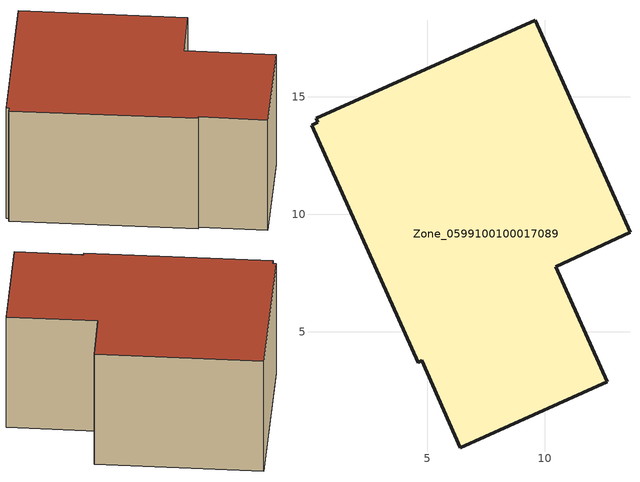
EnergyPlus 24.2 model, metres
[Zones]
Zone_0599100100017089
 floor ground (C_G): 13.64,9.23 10.48,7.77 12.67,2.86 6.4,0.05 4.77,3.78 4.63,3.69 0.07,13.79 0.35,13.92 0.28,14.08 9.6,18.27 z0
 wall outside (C_F): 10.48,7.77 13.64,9.23 9.6,18.27 0.28,14.08 0.35,13.92 0.07,13.79 4.63,3.69 4.77,3.78 6.4,0.05 12.67,2.86 10.48,7.77 z0:7.74
 roof outside (C_R): 4.63,3.69 4.77,3.78 6.4,0.05 12.67,2.86 10.48,7.77 13.64,9.23 9.6,18.27 0.28,14.08 0.35,13.92 0.07,13.79 z7.74
[BUILDING]
Pand.0599100100017089: North Axis=0; Terrain=City; Loads Convergence Tolerance Value=0.04; Temperature Convergence Tolerance Value=0.4; Solar Distribution=FullExterior; Maximum Number of Warmup Days=25; Minimum Number of Warmup Days=1
[Site:Location]
Rotterdam.The.Hague.AP_ZH_NLD Design_Conditions: Latitude=51.96; Longitude=4.45; Time Zone=1; Elevation=-4.5
[SITE:GROUNDTEMPERATURE:BUILDINGSURFACE]
18, 18, 18, 18, 18, 18, 18, 18, 18, 18, 18, 18
[MATERIAL] Thermal Absorptance=0.9; Solar Absorptance=0.7; Visible Absorptance=0.7
Name | Roughness | Thickness | Conductivity | Density | Specific Heat
G.D.2015-2018 | MediumSmooth | 0.15 | 0.0428571 | 540 | 1210
F.D.2015-2018 | Rough | 0.3 | 0.0666667 | 1920 | 840
R.D.2015-2018 | MediumRough | 0.2 | 0.0333333 | 1500 | 1000
[CONSTRUCTION]
C_G: G.D.2015-2018
C_F: F.D.2015-2018
C_R: R.D.2015-2018
[ZONE]
Zone_0599100100017089: Type=1; Multiplier=1; Ceiling Height=Autocalculate; Volume=Autocalculate; Floor Area=autocalculate; Part of Total Floor Area=Yes
[ZONEINFILTRATION:DESIGNFLOWRATE]
Infil_Zone_0599100100017089: Zone or ZoneList or Space or SpaceList=Zone_0599100100017089; Schedule=AlwaysOn; Design Flow Rate Calculation Method=Flow/Area; Flow Rate per Floor Area=0.0021; Constant Term Coefficient=1; Temperature Term Coefficient=0; Velocity Term Coefficient=0; Velocity Squared Term Coefficient=0
[HVACTEMPLATE:ZONE:IDEALLOADSAIRSYSTEM]
Zone_0599100100017089: Maximum Heating Supply Air Temperature=50; Minimum Cooling Supply Air Temperature=13; Maximum Heating Supply Air Humidity Ratio=0.0156; Minimum Cooling Supply Air Humidity Ratio=0.0077; Heating Limit=NoLimit; Cooling Limit=NoLimit; Dehumidification Control Type=ConstantSensibleHeatRatio; Cooling Sensible Heat Ratio=0.7; Dehumidification Setpoint=60; Humidification Control Type=None; Humidification Setpoint=30; Outdoor Air Method=None; Outdoor Air Flow Rate per Person=0.00944; Outdoor Air Flow Rate per Zone Floor Area=0; Outdoor Air Flow Rate per Zone=0; Demand Controlled Ventilation Type=None; Outdoor Air Economizer Type=NoEconomizer; Heat Recovery Type=None; Sensible Heat Recovery Effectiveness=0.7; Latent Heat Recovery Effectiveness=0.65
[ZONECONTROL:THERMOSTAT]
ThermostatControl_Zone_0599100100017089: Zone or ZoneList=Zone_0599100100017089; Control Type Schedule=DualSetpointControlType; Control 1=Thermostat_Zone_0599100100017089; Temperature Difference Between Cutout And Setpoint=0
[THERMOSTATSETPOINT:DUALSETPOINT]
Thermostat_Zone_0599100100017089: Heating Setpoint Temperature Schedule=HeatingSetpoint_Zone_0599100100017089; Cooling Setpoint Temperature Schedule=CoolingSetpoint_Zone_0599100100017089
[SCHEDULE:COMPACT]
HeatingSetpoint_Zone_0599100100017089: Through: 12/31, For: AllDays, Until: 24:00, 21
CoolingSetpoint_Zone_0599100100017089: Through: 12/31, For: AllDays, Until: 24:00, 24
DualSetpointControlType: Through: 12/31, For: AllDays, Until: 24:00, 4
AlwaysOn: Through: 12/31, For: AllDays, Until: 24:00, 1
